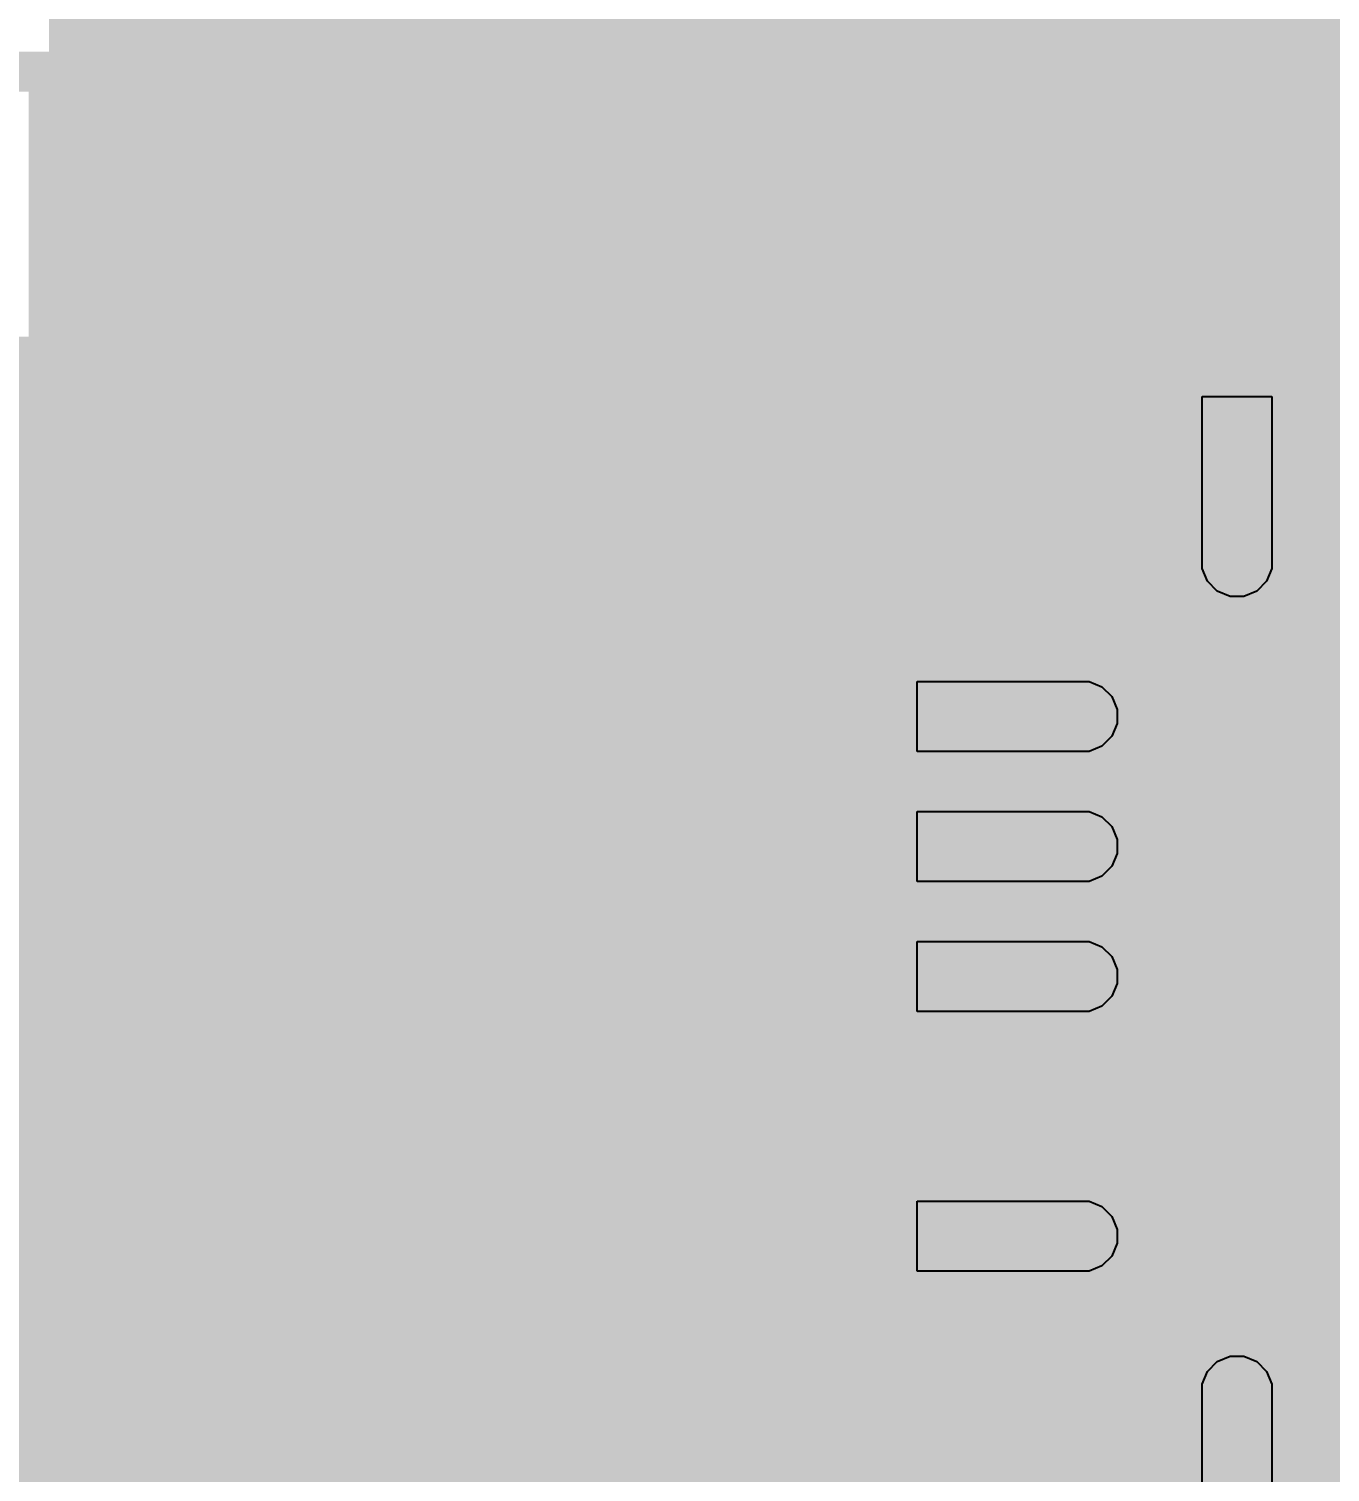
# Model space of a CAD drawing. Header units: inches. Extents: x 0 to 220, y 0 to 115.
# Drawn here: x 156.4 to 162.91, y 6.32 to 13.54 of the extents above; entities that cross this region are included whole.
import ezdxf

# ---------------------------------------------------------------- set-up
doc = ezdxf.new("R2010")
doc.units = ezdxf.units.IN
for name, color, linetype in [('Bottom Layer- Bottom', 5, 'Continuous'), ('Bottom Solder- Bot Mask', 6, 'Continuous'), ('Mechanical 13', 56, 'Continuous'), ('Mechanical 15', 56, 'Continuous'), ('Top 3D Body', 56, 'Continuous'), ('Top Assembly', 56, 'Continuous'), ('Top Courtyard', 56, 'Continuous'), ('Top Layer- Top', 1, 'Continuous'), ('Top Overlay- Top Silk', 2, 'Continuous'), ('Top Paste- Top Paste', 8, 'Continuous'), ('Top Solder- Top Mask', 216, 'Continuous')]:
    doc.layers.add(name, color=color, linetype=linetype)
doc.styles.add('GOST type B', font='', dxfattribs={"height": 0.2})
doc.styles.get('GOST type B').set_extended_font_data('GOST type B')

# ---------------------------------------------------------------- blocks, each defined once
blk = doc.blocks.new('N__T___45')
at = {"layer": 'Top Layer- Top'}
for points in [[(-0.50000027, -0.62500002), (-0.5000002699999999, 0.62500002), (0.50000027, 0.62500002), (0.5000002699999999, -0.62500002)], [(1.50000081, -0.62500002), (1.50000081, 0.62500002), (2.50000135, 0.62500002), (2.50000135, -0.62500002)]]:
    blk.add_hatch(color=7, dxfattribs=at).paths.add_polyline_path(points)
at = {"layer": 'Top Paste- Top Paste'}
for points in [[(-0.50000027, -0.62500002), (-0.5000002699999999, 0.62500002), (0.50000027, 0.62500002), (0.5000002699999999, -0.62500002)], [(1.50000081, -0.62500002), (1.50000081, 0.62500002), (2.50000135, 0.62500002), (2.50000135, -0.62500002)]]:
    blk.add_hatch(color=7, dxfattribs=at).paths.add_polyline_path(points)
at = {"layer": 'Top Solder- Top Mask'}
for points in [[(-0.60160027, -0.72660002), (-0.6016002699999998, 0.72660002), (0.60160027, 0.72660002), (0.6016002699999998, -0.72660002)], [(1.39840081, -0.72660002), (1.39840081, 0.72660002), (2.60160135, 0.72660002), (2.60160135, -0.72660002)]]:
    blk.add_hatch(color=7, dxfattribs=at).paths.add_polyline_path(points)
at = {"layer": 'Mechanical 15'}
blk.add_lwpolyline([(-0.67499992, 0.6999985999999999, 0.0999998, 0.0999998, 0), (-0.67499992, -0.7000011399999999, 0.0999998, 0.0999998, 0)], format="xyseb", dxfattribs=at)
for points in [[(-0.6999985999999999, 0.6999985999999999, 0.0499999, 0.0499999, 1), (-0.65000124, 0.6999985999999999, 0.0499999, 0.0499999, 1)], [(-0.6999985999999999, -0.7000011399999999, 0.0499999, 0.0499999, 1), (-0.65000124, -0.7000011399999999, 0.0499999, 0.0499999, 1)]]:
    blk.add_lwpolyline(points, format="xyseb", close=True, dxfattribs=at)
at = {"layer": 'Top Overlay- Top Silk'}
for points in [[(-0.6999985999999999, 0.8250021599999999, 0.1999996, 0.1999996, 0), (-0.6999985999999999, -0.8250021599999999, 0.1999996, 0.1999996, 0)], [(2.6999946, 0.8250021599999999, 0.1999996, 0.1999996, 0), (-0.6999985999999999, 0.8250021599999999, 0.1999996, 0.1999996, 0)], [(2.70000222, -0.8250072399999999, 0.1999996, 0.1999996, 0), (2.6999946, 0.8250021599999999, 0.1999996, 0.1999996, 0)], [(2.70000222, -0.8250072399999999, 0.1999996, 0.1999996, 0), (-0.6999985999999999, -0.8250021599999999, 0.1999996, 0.1999996, 0)]]:
    blk.add_lwpolyline(points, format="xyseb", dxfattribs=at)
for points in [[(-0.7499985, 0.8250021599999999, 0.0999998, 0.0999998, 1), (-0.6499986999999999, 0.8250021599999999, 0.0999998, 0.0999998, 1)], [(-0.7499985, 0.8250021599999999, 0.0999998, 0.0999998, 1), (-0.6499986999999999, 0.8250021599999999, 0.0999998, 0.0999998, 1)], [(2.6499947, 0.8250021599999999, 0.0999998, 0.0999998, 1), (2.7499945, 0.8250021599999999, 0.0999998, 0.0999998, 1)], [(2.6499947, 0.8250021599999999, 0.0999998, 0.0999998, 1), (2.7499945, 0.8250021599999999, 0.0999998, 0.0999998, 1)], [(-0.7499985, -0.8250021599999999, 0.0999998, 0.0999998, 1), (-0.6499986999999999, -0.8250021599999999, 0.0999998, 0.0999998, 1)], [(-0.7499985, -0.8250021599999999, 0.0999998, 0.0999998, 1), (-0.6499986999999999, -0.8250021599999999, 0.0999998, 0.0999998, 1)], [(2.65000232, -0.8250072399999999, 0.0999998, 0.0999998, 1), (2.75000212, -0.8250072399999999, 0.0999998, 0.0999998, 1)], [(2.65000232, -0.8250072399999999, 0.0999998, 0.0999998, 1), (2.75000212, -0.8250072399999999, 0.0999998, 0.0999998, 1)]]:
    blk.add_lwpolyline(points, format="xyseb", close=True, dxfattribs=at)
blk = doc.blocks.new('20_VQFN_157')
at = {"layer": 'Bottom Layer- Bottom'}
h = blk.add_hatch(color=7, dxfattribs=at)
edge = h.paths.add_edge_path()
edge.add_arc((-1.00000054, 1.00000054), 0.2999994, 0, 360)
h = blk.add_hatch(color=7, dxfattribs=at)
edge = h.paths.add_edge_path()
edge.add_arc((-1.00000054, 0), 0.2999994, 0, 360)
h = blk.add_hatch(color=7, dxfattribs=at)
edge = h.paths.add_edge_path()
edge.add_arc((-1.00000054, -1.00000054), 0.2999994, 0, 360)
at = {"layer": 'Bottom Solder- Bot Mask'}
h = blk.add_hatch(color=7, dxfattribs=at)
edge = h.paths.add_edge_path()
edge.add_arc((-1.00000054, 1.00000054), 0.2999994, 0, 360)
h = blk.add_hatch(color=7, dxfattribs=at)
edge = h.paths.add_edge_path()
edge.add_arc((-1.00000054, 0), 0.2999994, 0, 360)
h = blk.add_hatch(color=7, dxfattribs=at)
edge = h.paths.add_edge_path()
edge.add_arc((-1.00000054, -1.00000054), 0.2999994, 0, 360)
at = {"layer": 'Top Layer- Top'}
h = blk.add_hatch(color=1, dxfattribs=at)
edge = h.paths.add_edge_path()
edge.add_line((-1.12499902, 2.89999928), (-1.12499902, 2.07499966))
edge.add_arc((-1.29999994, 2.07499966), 0.17500092, 270, 360, ccw=False)
edge.add_arc((-1.29999994, 2.07499966), 0.17500092, 180, 270, ccw=False)
edge.add_line((-1.47500086, 2.07499966), (-1.47500086, 2.89999928))
edge.add_line((-1.47500086, 2.89999928), (-1.12499902, 2.89999928))
h = blk.add_hatch(color=7, dxfattribs=at)
edge = h.paths.add_edge_path()
edge.add_arc((-1.29999994, 2.39999774), 0.15750032, 0, 360)
blk.add_hatch(color=7, dxfattribs=at).paths.add_polyline_path([(-1.57499939, 1.57499939), (1.57499939, 1.57499939), (1.57499939, -1.57499939), (-1.57499939, -1.57499939)])
h = blk.add_hatch(color=1, dxfattribs=at)
edge = h.paths.add_edge_path()
edge.add_line((-2.89999928, 1.47500086), (-2.07499966, 1.47500086))
edge.add_arc((-2.07499966, 1.29999994), 0.17500092, 0, 90, ccw=False)
edge.add_arc((-2.07499966, 1.29999994), 0.17500092, 270, 360, ccw=False)
edge.add_line((-2.07499966, 1.12499902), (-2.89999928, 1.12499902))
edge.add_line((-2.89999928, 1.12499902), (-2.89999928, 1.47500086))
h = blk.add_hatch(color=7, dxfattribs=at)
edge = h.paths.add_edge_path()
edge.add_arc((-2.41805206, 1.29999994), 0.15750032, 0, 360)
h = blk.add_hatch(color=7, dxfattribs=at)
edge = h.paths.add_edge_path()
edge.add_arc((-1.00000054, 1.00000054), 0.2999994, 0, 360)
h = blk.add_hatch(color=1, dxfattribs=at)
edge = h.paths.add_edge_path()
edge.add_line((-2.89999928, 0.8249996199999998), (-2.07499966, 0.8249996199999998))
edge.add_arc((-2.075001456073475, 0.6499969038820222), 0.1750027161271943, 0.0014196423068142394, 89.9994119666706, ccw=False)
edge.add_arc((-2.07499966, 0.65000124), 0.17500092, 270, 360, ccw=False)
edge.add_line((-2.07499966, 0.47500032), (-2.89999928, 0.47500032))
edge.add_line((-2.89999928, 0.47500032), (-2.89999928, 0.8249996199999998))
h = blk.add_hatch(color=7, dxfattribs=at)
edge = h.paths.add_edge_path()
edge.add_arc((-2.40000028, 0.65000124), 0.15750032, 0, 360)
h = blk.add_hatch(color=7, dxfattribs=at)
edge = h.paths.add_edge_path()
edge.add_arc((-1.00000054, 0), 0.2999994, 0, 360)
h = blk.add_hatch(color=1, dxfattribs=at)
edge = h.paths.add_edge_path()
edge.add_line((-2.89999928, 0.17500092), (-2.07499966, 0.17500092))
edge.add_arc((-2.07499966, 0), 0.17500092, 0, 90, ccw=False)
edge.add_arc((-2.07499966, 0), 0.17500092, 270, 360, ccw=False)
edge.add_line((-2.07499966, -0.17500092), (-2.89999928, -0.17500092))
edge.add_line((-2.89999928, -0.17500092), (-2.89999928, 0.17500092))
h = blk.add_hatch(color=7, dxfattribs=at)
edge = h.paths.add_edge_path()
edge.add_arc((-2.41805206, 0), 0.15750032, 0, 360)
h = blk.add_hatch(color=1, dxfattribs=at)
edge = h.paths.add_edge_path()
edge.add_line((-2.89999928, -0.47500032), (-2.07499966, -0.47500032))
edge.add_arc((-2.07499966, -0.65000124), 0.17500092, 1.1368683772161603e-13, 90, ccw=False)
edge.add_arc((-2.074995324015527, -0.6500030360289737), 0.1749965840247437, -90.00141964834188, 0.0005880393646862103, ccw=False)
edge.add_line((-2.07499966, -0.8249996199999998), (-2.89999928, -0.8249996199999998))
edge.add_line((-2.89999928, -0.8249996199999998), (-2.89999928, -0.47500032))
h = blk.add_hatch(color=7, dxfattribs=at)
edge = h.paths.add_edge_path()
edge.add_arc((-2.40000028, -0.65000124), 0.15750032, 0, 360)
h = blk.add_hatch(color=7, dxfattribs=at)
edge = h.paths.add_edge_path()
edge.add_arc((-1.00000054, -1.00000054), 0.2999994, 0, 360)
h = blk.add_hatch(color=1, dxfattribs=at)
edge = h.paths.add_edge_path()
edge.add_line((-2.89999928, -1.12499902), (-2.07499966, -1.12499902))
edge.add_arc((-2.07499966, -1.29999994), 0.17500092, 0, 90, ccw=False)
edge.add_arc((-2.07499966, -1.29999994), 0.17500092, 270, 360, ccw=False)
edge.add_line((-2.07499966, -1.47500086), (-2.89999928, -1.47500086))
edge.add_line((-2.89999928, -1.47500086), (-2.89999928, -1.12499902))
h = blk.add_hatch(color=7, dxfattribs=at)
edge = h.paths.add_edge_path()
edge.add_arc((-2.40000028, -1.29999994), 0.15750032, 0, 360)
h = blk.add_hatch(color=1, dxfattribs=at)
edge = h.paths.add_edge_path()
edge.add_line((-1.47500086, -2.89999928), (-1.47500086, -2.07499966))
edge.add_arc((-1.29999994, -2.07499966), 0.17500092, 90, 180, ccw=False)
edge.add_arc((-1.29999994, -2.07499966), 0.17500092, 0, 90, ccw=False)
edge.add_line((-1.12499902, -2.07499966), (-1.12499902, -2.89999928))
edge.add_line((-1.12499902, -2.89999928), (-1.47500086, -2.89999928))
h = blk.add_hatch(color=7, dxfattribs=at)
edge = h.paths.add_edge_path()
edge.add_arc((-1.29999994, -2.41805206), 0.15750032, 0, 360)
at = {"layer": 'Top Paste- Top Paste'}
h = blk.add_hatch(color=8, dxfattribs=at)
edge = h.paths.add_edge_path()
edge.add_line((-1.15000024, 2.8750006), (-1.15000024, 2.07499966))
edge.add_arc((-1.29999994, 2.07499966), 0.1499997, 270, 360, ccw=False)
edge.add_arc((-1.29999994, 2.07499966), 0.1499997, 180, 270, ccw=False)
edge.add_line((-1.44999964, 2.07499966), (-1.44999964, 2.8750006))
edge.add_line((-1.44999964, 2.8750006), (-1.15000024, 2.8750006))
h = blk.add_hatch(color=8, dxfattribs=at)
edge = h.paths.add_edge_path()
edge.add_line((-2.8750006, 1.44999964), (-2.07499966, 1.44999964))
edge.add_arc((-2.07499966, 1.29999994), 0.1499997, 0, 90, ccw=False)
edge.add_arc((-2.07499966, 1.29999994), 0.1499997, 270, 360, ccw=False)
edge.add_line((-2.07499966, 1.15000024), (-2.8750006, 1.15000024))
edge.add_line((-2.8750006, 1.15000024), (-2.8750006, 1.44999964))
for points in [[(-1.44999964, 0.1499997), (-0.15000224, 0.1499997), (-0.15000224, 1.4499971), (-1.44999964, 1.4499971)], [(-1.44999964, -1.44999964), (-0.15000224, -1.44999964), (-0.15000224, -0.15000224), (-1.44999964, -0.15000224)]]:
    blk.add_hatch(color=7, dxfattribs=at).paths.add_polyline_path(points)
h = blk.add_hatch(color=8, dxfattribs=at)
edge = h.paths.add_edge_path()
edge.add_line((-2.8750006, 0.8000009399999999), (-2.07499966, 0.8000009399999999))
edge.add_arc((-2.07499966, 0.65000124), 0.1499997, -1.1368683772161603e-13, 90, ccw=False)
edge.add_arc((-2.075003996129102, 0.6500030360771837), 0.1500040361398554, 270.0016562347482, 359.9993139675108, ccw=False)
edge.add_line((-2.07499966, 0.499999), (-2.8750006, 0.499999))
edge.add_line((-2.8750006, 0.499999), (-2.8750006, 0.8000009399999999))
h = blk.add_hatch(color=8, dxfattribs=at)
edge = h.paths.add_edge_path()
edge.add_line((-2.8750006, 0.1499997), (-2.07499966, 0.1499997))
edge.add_arc((-2.07499966, -3.69618646800518e-17), 0.1499997, 0, 90, ccw=False)
edge.add_arc((-2.07499966, 3.69618646800518e-17), 0.1499997, 270, 360, ccw=False)
edge.add_line((-2.07499966, -0.1499997), (-2.8750006, -0.1499997))
edge.add_line((-2.8750006, -0.1499997), (-2.8750006, 0.1499997))
h = blk.add_hatch(color=8, dxfattribs=at)
edge = h.paths.add_edge_path()
edge.add_line((-2.8750006, -0.499999), (-2.07499966, -0.499999))
edge.add_arc((-2.074997863974734, -0.6499969040266516), 0.1499979040374041, -0.0016562429627242636, 90.00068604070373, ccw=False)
edge.add_arc((-2.07499966, -0.65000124), 0.1499997, 270, 360, ccw=False)
edge.add_line((-2.07499966, -0.8000009399999999), (-2.8750006, -0.8000009399999999))
edge.add_line((-2.8750006, -0.8000009399999999), (-2.8750006, -0.499999))
h = blk.add_hatch(color=8, dxfattribs=at)
edge = h.paths.add_edge_path()
edge.add_line((-2.8750006, -1.15000024), (-2.07499966, -1.15000024))
edge.add_arc((-2.07499966, -1.29999994), 0.1499997, 0, 90, ccw=False)
edge.add_arc((-2.07499966, -1.29999994), 0.1499997, 270, 360, ccw=False)
edge.add_line((-2.07499966, -1.44999964), (-2.8750006, -1.44999964))
edge.add_line((-2.8750006, -1.44999964), (-2.8750006, -1.15000024))
h = blk.add_hatch(color=8, dxfattribs=at)
edge = h.paths.add_edge_path()
edge.add_line((-1.44999964, -2.8750006), (-1.44999964, -2.07499966))
edge.add_arc((-1.29999994, -2.07499966), 0.1499997, 90, 180, ccw=False)
edge.add_arc((-1.29999994, -2.07499966), 0.1499997, 0, 90, ccw=False)
edge.add_line((-1.15000024, -2.07499966), (-1.15000024, -2.8750006))
edge.add_line((-1.15000024, -2.8750006), (-1.44999964, -2.8750006))
at = {"layer": 'Top Solder- Top Mask'}
h = blk.add_hatch(color=7, dxfattribs=at)
edge = h.paths.add_edge_path()
edge.add_arc((-1.29999994, 2.39999774), 0.15750032, 0, 360)
for color, points in [(7, [(-1.57499939, 1.57499939), (1.57499939, 1.57499939), (1.57499939, -1.57499939), (-1.57499939, -1.57499939)]), (216, [(-2.89999928, -0.47500032), (-2.07499966, -0.47500032), (-2.0401915, -0.47500032), (-1.97587108, -0.50164492), (-1.92664334, -0.5508726599999999), (-1.89999874, -0.61519308), (-1.89999874, -0.65000124), (-1.89999874, -0.68481194), (-1.92664334, -0.7491323599999999), (-1.97587108, -0.7983601), (-2.0401915, -0.8250021599999999), (-2.07499966, -0.8250021599999999), (-2.07499966, -0.8249996199999998), (-2.89999928, -0.8249996199999998)])]:
    blk.add_hatch(color=color, dxfattribs=at).paths.add_polyline_path(points)
h = blk.add_hatch(color=7, dxfattribs=at)
edge = h.paths.add_edge_path()
edge.add_arc((-2.41805206, 1.29999994), 0.15750032, 0, 360)
h = blk.add_hatch(color=7, dxfattribs=at)
edge = h.paths.add_edge_path()
edge.add_arc((-1.00000054, 1.00000054), 0.2999994, 0, 360)
h = blk.add_hatch(color=7, dxfattribs=at)
edge = h.paths.add_edge_path()
edge.add_arc((-2.40000028, 0.65000124), 0.15750032, 0, 360)
h = blk.add_hatch(color=7, dxfattribs=at)
edge = h.paths.add_edge_path()
edge.add_arc((-1.00000054, 0), 0.2999994, 0, 360)
h = blk.add_hatch(color=7, dxfattribs=at)
edge = h.paths.add_edge_path()
edge.add_arc((-2.41805206, 0), 0.15750032, 0, 360)
h = blk.add_hatch(color=7, dxfattribs=at)
edge = h.paths.add_edge_path()
edge.add_arc((-2.40000028, -0.65000124), 0.15750032, 0, 360)
h = blk.add_hatch(color=7, dxfattribs=at)
edge = h.paths.add_edge_path()
edge.add_arc((-1.00000054, -1.00000054), 0.2999994, 0, 360)
h = blk.add_hatch(color=7, dxfattribs=at)
edge = h.paths.add_edge_path()
edge.add_arc((-2.40000028, -1.29999994), 0.15750032, 0, 360)
h = blk.add_hatch(color=7, dxfattribs=at)
edge = h.paths.add_edge_path()
edge.add_arc((-1.29999994, -2.41805206), 0.15750032, 0, 360)
at = {"layer": 'Top 3D Body'}
for points in [[(-2.5750012, 2.5750012, 0.1999996, 0.1999996, 0), (2.5750012, 2.5750012, 0.1999996, 0.1999996, 0)], [(-2.5750012, -2.5750012, 0.1999996, 0.1999996, 0), (-2.5750012, 2.5750012, 0.1999996, 0.1999996, 0)], [(-2.5750012, -2.5750012, 0.1999996, 0.1999996, 0), (2.5750012, -2.5750012, 0.1999996, 0.1999996, 0)]]:
    blk.add_lwpolyline(points, format="xyseb", dxfattribs=at)
for points in [[(-2.6250011, 2.5750012, 0.0999998, 0.0999998, 1), (-2.5250013, 2.5750012, 0.0999998, 0.0999998, 1)], [(-2.6250011, 2.5750012, 0.0999998, 0.0999998, 1), (-2.5250013, 2.5750012, 0.0999998, 0.0999998, 1)], [(-2.6250011, -2.5750012, 0.0999998, 0.0999998, 1), (-2.5250013, -2.5750012, 0.0999998, 0.0999998, 1)], [(-2.6250011, -2.5750012, 0.0999998, 0.0999998, 1), (-2.5250013, -2.5750012, 0.0999998, 0.0999998, 1)]]:
    blk.add_lwpolyline(points, format="xyseb", close=True, dxfattribs=at)
at = {"layer": 'Top Assembly'}
for points in [[(-3.00000162, 3.00000162, 0.1999996, 0.1999996, 0), (3.00000162, 3.00000162, 0.1999996, 0.1999996, 0)], [(-3.00000162, -3.00000162, 0.1999996, 0.1999996, 0), (-3.00000162, 3.00000162, 0.1999996, 0.1999996, 0)]]:
    blk.add_lwpolyline(points, format="xyseb", dxfattribs=at)
blk.add_lwpolyline([(-3.05000152, 3.00000162, 0.0999998, 0.0999998, 1), (-2.95000172, 3.00000162, 0.0999998, 0.0999998, 1)], format="xyseb", close=True, dxfattribs=at)
blk.add_lwpolyline([(-3.05000152, 3.00000162, 0.0999998, 0.0999998, 1), (-2.95000172, 3.00000162, 0.0999998, 0.0999998, 1)], format="xyseb", close=True, dxfattribs=at)
at = {"layer": 'Top Courtyard'}
for points in [[(-3.00000162, 3.00000162, 0.1999996, 0.1999996, 0), (3.00000162, 3.00000162, 0.1999996, 0.1999996, 0)], [(-3.00000162, -3.00000162, 0.1999996, 0.1999996, 0), (-3.00000162, 3.00000162, 0.1999996, 0.1999996, 0)]]:
    blk.add_lwpolyline(points, format="xyseb", dxfattribs=at)
blk.add_lwpolyline([(-3.05000152, 3.00000162, 0.0999998, 0.0999998, 1), (-2.95000172, 3.00000162, 0.0999998, 0.0999998, 1)], format="xyseb", close=True, dxfattribs=at)
blk.add_lwpolyline([(-3.05000152, 3.00000162, 0.0999998, 0.0999998, 1), (-2.95000172, 3.00000162, 0.0999998, 0.0999998, 1)], format="xyseb", close=True, dxfattribs=at)
at = {"layer": 'Top Overlay- Top Silk'}
for points in [[(-2.5750012, 2.5750012, 0.1999996, 0.1999996, 0), (-1.85000138, 2.5750012, 0.1999996, 0.1999996, 0)], [(-2.5750012, 1.85000138, 0.1999996, 0.1999996, 0), (-2.5750012, 2.5750012, 0.1999996, 0.1999996, 0)], [(-2.5750012, -2.5750012, 0.1999996, 0.1999996, 0), (-2.5750012, -1.85000138, 0.1999996, 0.1999996, 0)], [(-2.5750012, -2.5750012, 0.1999996, 0.1999996, 0), (-1.85000138, -2.5750012, 0.1999996, 0.1999996, 0)]]:
    blk.add_lwpolyline(points, format="xyseb", dxfattribs=at)
for points in [[(-2.6250011, 2.5750012, 0.0999998, 0.0999998, 1), (-2.5250013, 2.5750012, 0.0999998, 0.0999998, 1)], [(-2.6250011, 2.5750012, 0.0999998, 0.0999998, 1), (-2.5250013, 2.5750012, 0.0999998, 0.0999998, 1)], [(-1.90000128, 2.5750012, 0.0999998, 0.0999998, 1), (-1.80000148, 2.5750012, 0.0999998, 0.0999998, 1)], [(-2.6250011, 1.85000138, 0.0999998, 0.0999998, 1), (-2.5250013, 1.85000138, 0.0999998, 0.0999998, 1)], [(-3.44999818, 1.27500126, 0.2499995, 0.2499995, 1), (-3.70000022, 1.27500126, 0.2499995, 0.2499995, 1)], [(-3.76249946, 1.27500126, 0.12499848, 0.12499848, 1), (-3.63750098, 1.27500126, 0.12499848, 0.12499848, 1)], [(-3.51249742, 1.27500126, 0.12499848, 0.12499848, 1), (-3.38749894, 1.27500126, 0.12499848, 0.12499848, 1)], [(-2.6250011, -1.85000138, 0.0999998, 0.0999998, 1), (-2.5250013, -1.85000138, 0.0999998, 0.0999998, 1)], [(-2.6250011, -2.5750012, 0.0999998, 0.0999998, 1), (-2.5250013, -2.5750012, 0.0999998, 0.0999998, 1)], [(-2.6250011, -2.5750012, 0.0999998, 0.0999998, 1), (-2.5250013, -2.5750012, 0.0999998, 0.0999998, 1)], [(-1.90000128, -2.5750012, 0.0999998, 0.0999998, 1), (-1.80000148, -2.5750012, 0.0999998, 0.0999998, 1)]]:
    blk.add_lwpolyline(points, format="xyseb", close=True, dxfattribs=at)
at = {"layer": 'Top Solder- Top Mask'}
for p, q in [((-1.47500086, 2.07499966), (-1.47500086, 2.89999928)), ((-1.47500086, 2.89999928), (-1.12499902, 2.89999928)), ((-1.12499902, 2.89999928), (-1.12499902, 2.07499966)), ((-1.47500086, 2.04018896), (-1.47500086, 2.07499966)), ((-1.47500086, 2.07499966), (-1.47500086, 2.07499966)), ((-1.4483588, 1.97586854), (-1.47500086, 2.04018896)), ((-1.12499902, 2.04018896), (-1.15164362, 1.97586854)), ((-1.12499902, 2.07499966), (-1.12499902, 2.04018896)), ((-1.39913106, 1.9266408), (-1.4483588, 1.97586854)), ((-1.15164362, 1.97586854), (-1.20087136, 1.9266408)), ((-1.33481064, 1.89999874), (-1.39913106, 1.9266408)), ((-1.29999994, 1.89999874), (-1.33481064, 1.89999874)), ((-1.26519178, 1.89999874), (-1.29999994, 1.89999874)), ((-1.20087136, 1.9266408), (-1.26519178, 1.89999874)), ((-2.89999928, 1.47500086), (-2.07499966, 1.47500086)), ((-2.89999928, 1.12499902), (-2.89999928, 1.47500086)), ((-2.07499966, 1.47500086), (-2.0401915, 1.47500086)), ((-2.0401915, 1.47500086), (-1.97587108, 1.44835626)), ((-1.97587108, 1.44835626), (-1.92664334, 1.39912852)), ((-1.92664334, 1.39912852), (-1.89999874, 1.3348081)), ((-1.89999874, 1.3348081), (-1.89999874, 1.29999994)), ((-1.89999874, 1.29999994), (-1.89999874, 1.26518924)), ((-1.89999874, 1.26518924), (-1.92664334, 1.20086882)), ((-1.92664334, 1.20086882), (-1.97587108, 1.15164108)), ((-2.07499966, 1.12499902), (-2.89999928, 1.12499902)), ((-2.0401915, 1.12499902), (-2.07499966, 1.12499902)), ((-2.07499966, 1.12499902), (-2.07499966, 1.12499902)), ((-1.97587108, 1.15164108), (-2.0401915, 1.12499902)), ((-2.89999928, 0.8249996199999998), (-2.07499966, 0.8250021599999999)), ((-2.89999928, 0.47500032), (-2.89999928, 0.8249996199999998)), ((-2.07499966, 0.8250021599999999), (-2.0401915, 0.8250021599999999)), ((-2.0401915, 0.8250021599999999), (-1.97587108, 0.7983575599999999)), ((-1.97587108, 0.7983575599999999), (-1.92664334, 0.74912982)), ((-1.92664334, 0.74912982), (-1.89999874, 0.6848093999999999)), ((-1.89999874, 0.6848093999999999), (-1.89999874, 0.65000124)), ((-1.89999874, 0.65000124), (-1.89999874, 0.61519054)), ((-1.89999874, 0.61519054), (-1.92664334, 0.55087012)), ((-1.92664334, 0.55087012), (-1.97587108, 0.5016423799999999)), ((-2.07499966, 0.47500032), (-2.89999928, 0.47500032)), ((-2.0401915, 0.47500032), (-2.07499966, 0.47500032)), ((-2.07499966, 0.47500032), (-2.07499966, 0.47500032)), ((-1.97587108, 0.5016423799999999), (-2.0401915, 0.47500032)), ((-2.89999928, 0.17500092), (-2.07499966, 0.17500092)), ((-2.89999928, -0.17500092), (-2.89999928, 0.17500092)), ((-2.07499966, 0.17500092), (-2.0401915, 0.17500092)), ((-2.0401915, 0.17500092), (-1.97587108, 0.14835632)), ((-1.97587108, 0.14835632), (-1.92664334, 0.09912858)), ((-1.92664334, 0.09912858), (-1.89999874, 0.03480816)), ((-1.89999874, 0.03480816), (-1.89999874, 0)), ((-1.89999874, 0), (-1.89999874, -0.0348107)), ((-1.89999874, -0.0348107), (-1.92664334, -0.09913112)), ((-1.92664334, -0.09913112), (-1.97587108, -0.14835886)), ((-2.07499966, -0.17500092), (-2.89999928, -0.17500092)), ((-2.0401915, -0.17500092), (-2.07499966, -0.17500092)), ((-2.07499966, -0.17500092), (-2.07499966, -0.17500092)), ((-1.97587108, -0.14835886), (-2.0401915, -0.17500092)), ((-2.89999928, -1.12499902), (-2.07499966, -1.12499902)), ((-2.89999928, -1.47500086), (-2.89999928, -1.12499902)), ((-2.07499966, -1.12499902), (-2.0401915, -1.12499902)), ((-2.0401915, -1.12499902), (-1.97587108, -1.15164362)), ((-1.97587108, -1.15164362), (-1.92664334, -1.20087136)), ((-1.92664334, -1.20087136), (-1.89999874, -1.26519178)), ((-1.89999874, -1.26519178), (-1.89999874, -1.29999994)), ((-1.89999874, -1.33481064), (-1.92664334, -1.39913106)), ((-1.89999874, -1.29999994), (-1.89999874, -1.33481064)), ((-1.92664334, -1.39913106), (-1.97587108, -1.4483588)), ((-2.07499966, -1.47500086), (-2.89999928, -1.47500086)), ((-2.0401915, -1.47500086), (-2.07499966, -1.47500086)), ((-2.07499966, -1.47500086), (-2.07499966, -1.47500086)), ((-1.97587108, -1.4483588), (-2.0401915, -1.47500086)), ((-1.4483588, -1.97587108), (-1.39913106, -1.92664334)), ((-1.39913106, -1.92664334), (-1.33481064, -1.89999874)), ((-1.33481064, -1.89999874), (-1.29999994, -1.89999874)), ((-1.29999994, -1.89999874), (-1.26519178, -1.89999874)), ((-1.26519178, -1.89999874), (-1.20087136, -1.92664334)), ((-1.20087136, -1.92664334), (-1.15164362, -1.97587108)), ((-1.47500086, -2.0401915), (-1.4483588, -1.97587108)), ((-1.15164362, -1.97587108), (-1.12499902, -2.0401915)), ((-1.47500086, -2.07499966), (-1.47500086, -2.0401915)), ((-1.47500086, -2.89999928), (-1.47500086, -2.07499966)), ((-1.12499902, -2.0401915), (-1.12499902, -2.07499966)), ((-1.12499902, -2.07499966), (-1.12499902, -2.07499966)), ((-1.12499902, -2.07499966), (-1.12499902, -2.89999928))]:
    blk.add_line(p, q, dxfattribs=at)
blk = doc.blocks.new('CAP__1206_176')
at = {"layer": 'Top Layer- Top'}
for points in [[(-1.99999981, -0.7999996699999999), (-1.99999981, 0.7999996699999999), (-0.9999992699999999, 0.7999996699999999), (-0.9999992699999999, -0.7999996699999999)], [(0.9999992699999999, -0.7999996699999999), (0.9999992699999999, 0.7999996699999999), (1.99999981, 0.7999996699999999), (1.99999981, -0.7999996699999999)]]:
    blk.add_hatch(color=7, dxfattribs=at).paths.add_polyline_path(points)
at = {"layer": 'Top Paste- Top Paste'}
for points in [[(-1.99999981, -0.7999996699999999), (-1.99999981, 0.7999996699999999), (-0.9999992699999999, 0.7999996699999999), (-0.9999992699999999, -0.7999996699999999)], [(0.9999992699999999, -0.7999996699999999), (0.9999992699999999, 0.7999996699999999), (1.99999981, 0.7999996699999999), (1.99999981, -0.7999996699999999)]]:
    blk.add_hatch(color=7, dxfattribs=at).paths.add_polyline_path(points)
at = {"layer": 'Top Solder- Top Mask'}
for points in [[(-2.10159981, -0.90159967), (-2.10159981, 0.90159967), (-0.89839927, 0.90159967), (-0.89839927, -0.90159967)], [(0.89839927, -0.90159967), (0.89839927, 0.90159967), (2.10159981, 0.90159967), (2.10159981, -0.90159967)]]:
    blk.add_hatch(color=7, dxfattribs=at).paths.add_polyline_path(points)
at = {"layer": 'Mechanical 13'}
for points in [[(-1.60000188, 0.77499972, 0.0999998, 0.0999998, 0), (1.59999934, 0.77499972, 0.0999998, 0.0999998, 0)], [(-1.60000188, 0.77499972, 0.0999998, 0.0999998, 0), (-1.60000188, -0.77499972, 0.0999998, 0.0999998, 0)], [(1.59999934, 0.77499972, 0.0999998, 0.0999998, 0), (1.59999934, -0.77499972, 0.0999998, 0.0999998, 0)], [(-1.60000188, -0.77499972, 0.0999998, 0.0999998, 0), (1.59999934, -0.77499972, 0.0999998, 0.0999998, 0)]]:
    blk.add_lwpolyline(points, format="xyseb", dxfattribs=at)
for points in [[(-1.62500056, 0.77499972, 0.0499999, 0.0499999, 1), (-1.5750032, 0.77499972, 0.0499999, 0.0499999, 1)], [(-1.62500056, 0.77499972, 0.0499999, 0.0499999, 1), (-1.5750032, 0.77499972, 0.0499999, 0.0499999, 1)], [(1.57500066, 0.77499972, 0.0499999, 0.0499999, 1), (1.62499802, 0.77499972, 0.0499999, 0.0499999, 1)], [(1.57500066, 0.77499972, 0.0499999, 0.0499999, 1), (1.62499802, 0.77499972, 0.0499999, 0.0499999, 1)], [(-1.62500056, -0.77499972, 0.0499999, 0.0499999, 1), (-1.5750032, -0.77499972, 0.0499999, 0.0499999, 1)], [(-1.62500056, -0.77499972, 0.0499999, 0.0499999, 1), (-1.5750032, -0.77499972, 0.0499999, 0.0499999, 1)], [(1.57500066, -0.77499972, 0.0499999, 0.0499999, 1), (1.62499802, -0.77499972, 0.0499999, 0.0499999, 1)], [(1.57500066, -0.77499972, 0.0499999, 0.0499999, 1), (1.62499802, -0.77499972, 0.0499999, 0.0499999, 1)]]:
    blk.add_lwpolyline(points, format="xyseb", close=True, dxfattribs=at)
at = {"layer": 'Mechanical 15'}
for points in [[(-2.20000068, 1.00000054, 0.0999998, 0.0999998, 0), (-2.20000068, -1.00000054, 0.0999998, 0.0999998, 0)], [(-2.20000068, 1.00000054, 0.0999998, 0.0999998, 0), (2.20000068, 1.00000054, 0.0999998, 0.0999998, 0)], [(2.20000068, 1.00000054, 0.0999998, 0.0999998, 0), (2.20000068, -1.00000054, 0.0999998, 0.0999998, 0)], [(0, 0.499999, 0.0999998, 0.0999998, 0), (0, -0.50000154, 0.0999998, 0.0999998, 0)], [(-0.499999, 0, 0.0999998, 0.0999998, 0), (0.50000154, 0, 0.0999998, 0.0999998, 0)], [(-2.20000068, -1.00000054, 0.0999998, 0.0999998, 0), (2.20000068, -1.00000054, 0.0999998, 0.0999998, 0)]]:
    blk.add_lwpolyline(points, format="xyseb", dxfattribs=at)
for points in [[(-2.22499936, 1.00000054, 0.0499999, 0.0499999, 1), (-2.175002, 1.00000054, 0.0499999, 0.0499999, 1)], [(-2.22499936, 1.00000054, 0.0499999, 0.0499999, 1), (-2.175002, 1.00000054, 0.0499999, 0.0499999, 1)], [(2.175002, 1.00000054, 0.0499999, 0.0499999, 1), (2.22499936, 1.00000054, 0.0499999, 0.0499999, 1)], [(2.175002, 1.00000054, 0.0499999, 0.0499999, 1), (2.22499936, 1.00000054, 0.0499999, 0.0499999, 1)], [(-0.02499868, 0.499999, 0.0499999, 0.0499999, 1), (0.02499868, 0.499999, 0.0499999, 0.0499999, 1)], [(-0.5249976799999999, 0, 0.0499999, 0.0499999, 1), (-0.47500032, 0, 0.0499999, 0.0499999, 1)], [(0.47500286, 0, 0.0499999, 0.0499999, 1), (0.52500022, 0, 0.0499999, 0.0499999, 1)], [(-0.02499868, -0.50000154, 0.0499999, 0.0499999, 1), (0.02499868, -0.50000154, 0.0499999, 0.0499999, 1)], [(-2.22499936, -1.00000054, 0.0499999, 0.0499999, 1), (-2.175002, -1.00000054, 0.0499999, 0.0499999, 1)], [(-2.22499936, -1.00000054, 0.0499999, 0.0499999, 1), (-2.175002, -1.00000054, 0.0499999, 0.0499999, 1)], [(2.175002, -1.00000054, 0.0499999, 0.0499999, 1), (2.22499936, -1.00000054, 0.0499999, 0.0499999, 1)], [(2.175002, -1.00000054, 0.0499999, 0.0499999, 1), (2.22499936, -1.00000054, 0.0499999, 0.0499999, 1)]]:
    blk.add_lwpolyline(points, format="xyseb", close=True, dxfattribs=at)
at = {"layer": 'Top Overlay- Top Silk'}
for points in [[(-2.20000068, 1.00000054, 0.1999996, 0.1999996, 0), (2.20000068, 1.00000054, 0.1999996, 0.1999996, 0)], [(-2.20000068, 1.00000054, 0.1999996, 0.1999996, 0), (-2.20000068, -1.00000054, 0.1999996, 0.1999996, 0)], [(2.20000068, 1.00000054, 0.1999996, 0.1999996, 0), (2.20000068, -1.00000054, 0.1999996, 0.1999996, 0)], [(-2.20000068, -1.00000054, 0.1999996, 0.1999996, 0), (2.20000068, -1.00000054, 0.1999996, 0.1999996, 0)]]:
    blk.add_lwpolyline(points, format="xyseb", dxfattribs=at)
for points in [[(-2.25000058, 1.00000054, 0.0999998, 0.0999998, 1), (-2.15000078, 1.00000054, 0.0999998, 0.0999998, 1)], [(-2.25000058, 1.00000054, 0.0999998, 0.0999998, 1), (-2.15000078, 1.00000054, 0.0999998, 0.0999998, 1)], [(2.15000078, 1.00000054, 0.0999998, 0.0999998, 1), (2.25000058, 1.00000054, 0.0999998, 0.0999998, 1)], [(2.15000078, 1.00000054, 0.0999998, 0.0999998, 1), (2.25000058, 1.00000054, 0.0999998, 0.0999998, 1)], [(-2.25000058, -1.00000054, 0.0999998, 0.0999998, 1), (-2.15000078, -1.00000054, 0.0999998, 0.0999998, 1)], [(-2.25000058, -1.00000054, 0.0999998, 0.0999998, 1), (-2.15000078, -1.00000054, 0.0999998, 0.0999998, 1)], [(2.15000078, -1.00000054, 0.0999998, 0.0999998, 1), (2.25000058, -1.00000054, 0.0999998, 0.0999998, 1)], [(2.15000078, -1.00000054, 0.0999998, 0.0999998, 1), (2.25000058, -1.00000054, 0.0999998, 0.0999998, 1)]]:
    blk.add_lwpolyline(points, format="xyseb", close=True, dxfattribs=at)

msp = doc.modelspace()

# ---------------------------------------------------------------- hatches: boundary and pattern name
at = {"layer": 'Bottom Layer- Bottom'}
for points in [[(158.250001, 3.50000062), (171.49999736, 3.50000062), (171.49999736, 36.74999761999999), (158.250001, 36.74999761999999)], [(133.7499992, 3.50000062), (160.249997, 3.50000062), (160.249997, 11.99999886), (133.7499992, 11.99999886)]]:
    msp.add_hatch(color=7, dxfattribs=at).paths.add_polyline_path(points)
at = {"layer": 'Top Layer- Top'}
for color, points in [(1, [(156.49999942, 9.92500428), (156.49999942, 15.4000073), (162.61773928, 15.4000073), (162.61773928, 10.7173395), (162.62588252, 10.70919626), (162.61669026, 10.700004), (161.84273956, 10.700004), (161.84273956, 10.06519704), (161.7025468, 9.92500428)]), (7, [(161.66773864, 7.325012019999999), (162.42533428, 7.325012019999999), (162.42533428, 7.675013859999999), (161.66773864, 7.675013859999999)])]:
    msp.add_hatch(color=color, dxfattribs=at).paths.add_polyline_path(points)

# ---------------------------------------------------------------- linework, layer by layer
for points in [[(158.8597788, 10.3000048, 0.254, 0.254, 0), (159.1597782, 10.3000048, 0.254, 0.254, 0)], [(159.1597782, 10.3000048, 0.254, 0.254, 0), (159.53277974, 9.92700326, 0.254, 0.254, 0)], [(159.53277974, 9.54400428, 0.254, 0.254, 0), (159.53277974, 9.92700326, 0.254, 0.254, 0)], [(159.53277974, 9.54400428, 0.254, 0.254, 0), (160.27677876, 8.800005259999999, 0.254, 0.254, 0)], [(160.27677876, 8.800005259999999, 0.254, 0.254, 0), (160.46173902, 8.800005259999999, 0.254, 0.254, 0)], [(160.46173902, 8.800005259999999, 0.2499995, 0.2499995, 0), (161.32468624, 8.800005259999999, 0.2499995, 0.2499995, 0)], [(158.8597788, 7.300005719999999, 0.254, 0.254, 0), (159.0597784, 7.500005319999999, 0.254, 0.254, 0)], [(159.0597784, 7.500005319999999, 0.254, 0.254, 0), (161.32623056, 7.500005319999999, 0.254, 0.254, 0)]]:
    msp.add_lwpolyline(points, format="xyseb", dxfattribs=at)
for points in [[(158.7962788, 10.3000048, 0.127, 0.127, 1), (158.9232788, 10.3000048, 0.127, 0.127, 1)], [(159.0962782, 10.3000048, 0.127, 0.127, 1), (159.2232782, 10.3000048, 0.127, 0.127, 1)], [(159.0962782, 10.3000048, 0.127, 0.127, 1), (159.2232782, 10.3000048, 0.127, 0.127, 1)], [(159.46927974, 9.92700326, 0.127, 0.127, 1), (159.59627974, 9.92700326, 0.127, 0.127, 1)], [(159.46927974, 9.92700326, 0.127, 0.127, 1), (159.59627974, 9.92700326, 0.127, 0.127, 1)], [(159.46927974, 9.54400428, 0.127, 0.127, 1), (159.59627974, 9.54400428, 0.127, 0.127, 1)], [(159.46927974, 9.54400428, 0.127, 0.127, 1), (159.59627974, 9.54400428, 0.127, 0.127, 1)], [(160.21327876, 8.800005259999999, 0.127, 0.127, 1), (160.34027876, 8.800005259999999, 0.127, 0.127, 1)], [(160.21327876, 8.800005259999999, 0.127, 0.127, 1), (160.34027876, 8.800005259999999, 0.127, 0.127, 1)], [(160.39823902, 8.800005259999999, 0.127, 0.127, 1), (160.52523902, 8.800005259999999, 0.127, 0.127, 1)], [(160.39923978, 8.800005259999999, 0.12499848, 0.12499848, 1), (160.52423826, 8.800005259999999, 0.12499848, 0.12499848, 1)], [(161.262187, 8.800005259999999, 0.12499848, 0.12499848, 1), (161.38718548, 8.800005259999999, 0.12499848, 0.12499848, 1)], [(158.9962784, 7.500005319999999, 0.127, 0.127, 1), (159.1232784, 7.500005319999999, 0.127, 0.127, 1)], [(158.9962784, 7.500005319999999, 0.127, 0.127, 1), (159.1232784, 7.500005319999999, 0.127, 0.127, 1)], [(161.26273056, 7.500005319999999, 0.127, 0.127, 1), (161.38973056, 7.500005319999999, 0.127, 0.127, 1)], [(158.7962788, 7.300005719999999, 0.127, 0.127, 1), (158.9232788, 7.300005719999999, 0.127, 0.127, 1)]]:
    msp.add_lwpolyline(points, format="xyseb", close=True, dxfattribs=at)

# ---------------------------------------------------------------- block references
for name, p, rotation in [('N__T___45', (157.00000096, 12.5000004), 180), ('CAP__1206_176', (158.8597788, 8.800005259999999), 90)]:
    msp.add_blockref(name, p, dxfattribs=dict(rotation=rotation))
msp.add_blockref('20_VQFN_157', (163.7427383, 8.800005259999999))

# ---------------------------------------------------------------- texts
at = {"layer": 'Top Overlay- Top Silk', "style": 'GOST type B'}
for s, p in [('DA16', (160.93520772, 12.25700368)), ('C34', (157.76699968, 11.61539968))]:
    msp.add_text(s, height=1.524, dxfattribs=at).set_placement(p)

doc.saveas('drawing.dxf')
